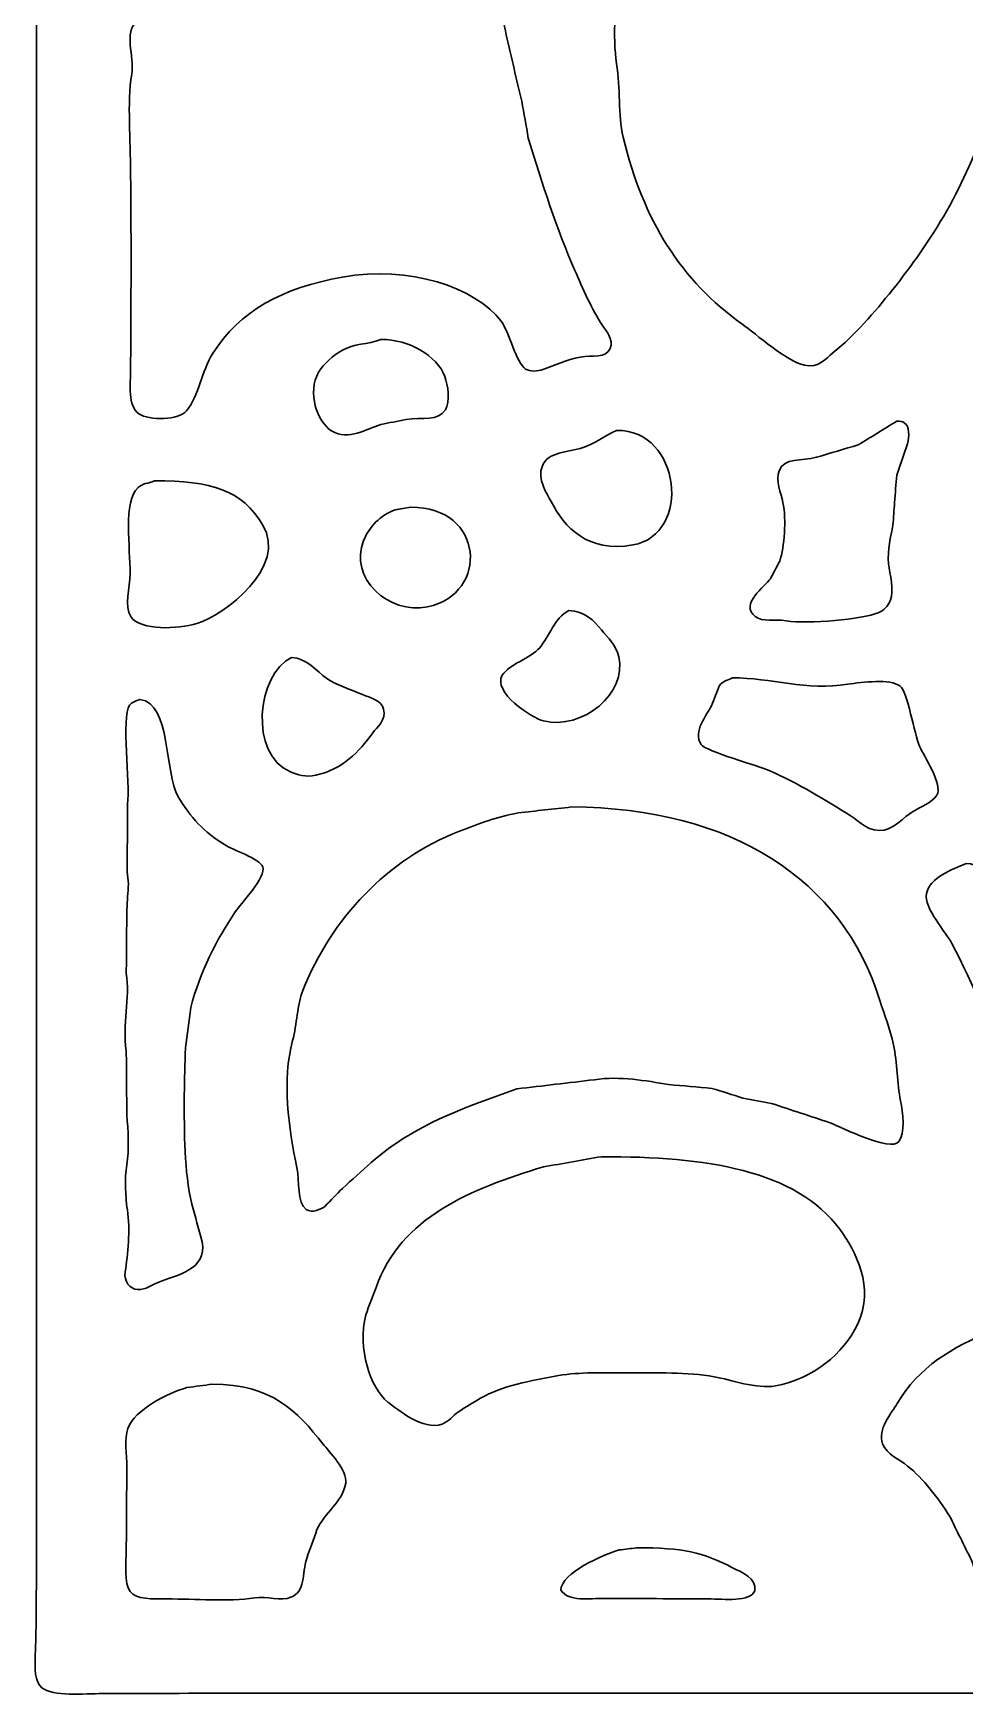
# Model space of a CAD drawing. Header units: centimetres. Extents: x 20.43 to 27, y 1.96 to 9.01.
# Drawn here: x 20.425 to 21.935, y 1.958 to 4.652 of the extents above; entities that cross this region are included whole.
import ezdxf

# ---------------------------------------------------------------- set-up
doc = ezdxf.new("R2010")
doc.units = ezdxf.units.CM
doc.header["$MEASUREMENT"] = 0
doc.layers.add('layer 1', color=7, linetype='Continuous')

msp = doc.modelspace()

# ---------------------------------------------------------------- linework, layer by layer
at = {"layer": 'layer 1', "color": 250, "lineweight": 30}
for points, knots in [([(26.9383, 9.00071), (26.96285, 9.00091), (26.98429, 9.00149), (26.99362, 8.98676), (26.99362, 8.98676), (27.00068, 8.97564), (26.99796, 8.95196), (26.99802, 8.93447), (26.99802, 8.93447), (26.99802, 8.8938), (26.99802, 8.85312), (26.99802, 8.81245), (26.99802, 8.81245), (26.99831, 8.65442), (26.9986, 8.49634), (26.99889, 8.33831), (26.99889, 8.33831), (26.9986, 8.29967), (26.99831, 8.26102), (26.99802, 8.22239), (26.99802, 8.22239), (26.99831, 7.52577), (26.9986, 6.82895), (26.99889, 6.13233), (26.99889, 6.13233), (26.99889, 6.03559), (26.99889, 5.93883), (26.99889, 5.84209), (26.99889, 5.84209), (26.99919, 5.80578), (26.99948, 5.76946), (26.99977, 5.73315), (26.99977, 5.73315), (26.99919, 5.67563), (26.9986, 5.61809), (26.99802, 5.56057), (26.99802, 5.56057), (26.99831, 4.67804), (26.9986, 3.79524), (26.99889, 2.91271), (26.99889, 2.91271), (26.99889, 2.68583), (26.99889, 2.45888), (26.99889, 2.232), (26.99889, 2.232), (26.9986, 2.16896), (26.99831, 2.1059), (26.99802, 2.04287), (26.99802, 2.04287), (26.99461, 2.02044), (27.00369, 1.9897), (26.99275, 1.97488), (26.99275, 1.97488), (26.98, 1.95762), (26.92531, 1.96339), (26.89615, 1.96355), (26.89615, 1.96355), (26.80893, 1.96355), (26.72169, 1.96355), (26.63447, 1.96355), (26.63447, 1.96355), (26.26862, 1.96355), (25.90266, 1.96355), (25.53681, 1.96355), (25.53681, 1.96355), (24.27682, 1.96355), (23.01645, 1.96355), (21.75646, 1.96355), (21.75646, 1.96355), (21.43276, 1.96355), (21.10895, 1.96355), (20.78525, 1.96355), (20.78525, 1.96355), (20.70301, 1.96326), (20.62074, 1.96297), (20.53849, 1.96268), (20.53849, 1.96268), (20.50747, 1.96268), (20.45733, 1.95778), (20.43927, 1.97227), (20.43927, 1.97227), (20.42783, 1.98144), (20.42778, 2.00413), (20.42873, 2.02544), (20.42873, 2.02544), (20.43046, 2.06453), (20.43048, 2.10839), (20.43048, 2.15007), (20.43048, 2.15007), (20.43048, 2.32611), (20.43048, 2.50221), (20.43048, 2.67825), (20.43048, 2.67825), (20.43048, 3.39781), (20.43048, 4.1176), (20.43048, 4.83716), (20.43048, 4.83716), (20.43048, 5.88353), (20.43048, 6.93022), (20.43048, 7.9766), (20.43048, 7.9766), (20.43048, 8.23108), (20.43048, 8.48563), (20.43048, 8.74011), (20.43048, 8.74011), (20.43048, 8.79937), (20.43048, 8.85865), (20.43048, 8.91791), (20.43048, 8.91791), (20.43065, 8.94706), (20.42548, 8.97961), (20.44366, 8.99286), (20.44366, 8.99286), (20.46495, 9.00839), (20.50851, 8.99439), (20.53937, 8.99897), (20.53937, 8.99897), (20.64737, 8.99897), (20.7554, 8.99897), (20.8634, 8.99897), (20.8634, 8.99897), (21.25325, 8.99897), (21.64322, 8.99897), (22.03307, 8.99897), (22.03307, 8.99897), (23.18887, 8.99897), (24.34501, 8.99897), (25.5008, 8.99897), (25.5008, 8.99897), (25.83885, 8.99897), (26.177, 8.99897), (26.51504, 8.99897), (26.51504, 8.99897), (26.65612, 8.99955), (26.79723, 9.00013), (26.9383, 9.00071)], [0, 0, 0, 0, 0.0285714, 0.0285714, 0.0285714, 0.0285714, 0.0571429, 0.0571429, 0.0571429, 0.0571429, 0.0857143, 0.0857143, 0.0857143, 0.0857143, 0.1142857, 0.1142857, 0.1142857, 0.1142857, 0.1428571, 0.1428571, 0.1428571, 0.1428571, 0.1714286, 0.1714286, 0.1714286, 0.1714286, 0.2, 0.2, 0.2, 0.2, 0.2285714, 0.2285714, 0.2285714, 0.2285714, 0.2571429, 0.2571429, 0.2571429, 0.2571429, 0.2857143, 0.2857143, 0.2857143, 0.2857143, 0.3142857, 0.3142857, 0.3142857, 0.3142857, 0.3428571, 0.3428571, 0.3428571, 0.3428571, 0.3714286, 0.3714286, 0.3714286, 0.3714286, 0.4, 0.4, 0.4, 0.4, 0.4285714, 0.4285714, 0.4285714, 0.4285714, 0.4571429, 0.4571429, 0.4571429, 0.4571429, 0.4857143, 0.4857143, 0.4857143, 0.4857143, 0.5142857, 0.5142857, 0.5142857, 0.5142857, 0.5428571, 0.5428571, 0.5428571, 0.5428571, 0.5714286, 0.5714286, 0.5714286, 0.5714286, 0.6, 0.6, 0.6, 0.6, 0.6285714, 0.6285714, 0.6285714, 0.6285714, 0.6571429, 0.6571429, 0.6571429, 0.6571429, 0.6857143, 0.6857143, 0.6857143, 0.6857143, 0.7142857, 0.7142857, 0.7142857, 0.7142857, 0.7428571, 0.7428571, 0.7428571, 0.7428571, 0.7714286, 0.7714286, 0.7714286, 0.7714286, 0.8, 0.8, 0.8, 0.8, 0.8285714, 0.8285714, 0.8285714, 0.8285714, 0.8571429, 0.8571429, 0.8571429, 0.8571429, 0.8857143, 0.8857143, 0.8857143, 0.8857143, 0.9142857, 0.9142857, 0.9142857, 0.9142857, 0.9428571, 0.9428571, 0.9428571, 0.9428571, 1, 1, 1, 1]), ([(21.82759, 5.11345), (21.78393, 5.08709), (21.79479, 5.06266), (21.78544, 5.0045), (21.78544, 5.0045), (21.78544, 4.99434), (21.78544, 4.98417), (21.78544, 4.974), (21.78544, 4.974), (21.76949, 4.87451), (21.79108, 4.69403), (21.69587, 4.67766), (21.69587, 4.67766), (21.67389, 4.67388), (21.65546, 4.68315), (21.64406, 4.69073), (21.64406, 4.69073), (21.57773, 4.73485), (21.59842, 4.86558), (21.6142, 4.95134), (21.6142, 4.95134), (21.61713, 4.97487), (21.62006, 4.9984), (21.62298, 5.02194), (21.62298, 5.02194), (21.62866, 5.05381), (21.62026, 5.09873), (21.59576, 5.10386), (21.59576, 5.10386), (21.57849, 5.10748), (21.56011, 5.09238), (21.55098, 5.08556), (21.55098, 5.08556), (21.46338, 5.0201), (21.41285, 4.92339), (21.3815, 4.80142), (21.3815, 4.80142), (21.37714, 4.78449), (21.37846, 4.76742), (21.37535, 4.74826), (21.37535, 4.74826), (21.36926, 4.71065), (21.36417, 4.6457), (21.37096, 4.60358), (21.37096, 4.60358), (21.3777, 4.56181), (21.37259, 4.5216), (21.3815, 4.48417), (21.3815, 4.48417), (21.41348, 4.34987), (21.47635, 4.251), (21.57381, 4.18173), (21.57381, 4.18173), (21.5985, 4.16418), (21.64523, 4.12161), (21.67567, 4.11462), (21.67567, 4.11462), (21.69882, 4.1093), (21.7109, 4.12633), (21.72134, 4.13466), (21.72134, 4.13466), (21.75761, 4.16365), (21.78889, 4.20048), (21.81793, 4.23664), (21.81793, 4.23664), (21.88153, 4.31583), (21.93806, 4.40672), (21.9716, 4.51555), (21.9716, 4.51555), (21.9757, 4.53908), (21.9798, 4.56261), (21.9839, 4.58614), (21.9839, 4.58614), (21.99731, 4.64411), (22.00681, 4.74137), (21.9918, 4.80927), (21.9918, 4.80927), (21.98536, 4.84471), (21.97892, 4.88016), (21.97248, 4.9156), (21.97248, 4.9156), (21.96633, 4.92867), (21.96019, 4.94175), (21.95404, 4.95482), (21.95404, 4.95482), (21.93302, 5.00336), (21.89205, 5.11399), (21.82759, 5.11345)], [0, 0, 0, 0, 0.0434783, 0.0434783, 0.0434783, 0.0434783, 0.0869565, 0.0869565, 0.0869565, 0.0869565, 0.1304348, 0.1304348, 0.1304348, 0.1304348, 0.173913, 0.173913, 0.173913, 0.173913, 0.2173913, 0.2173913, 0.2173913, 0.2173913, 0.2608696, 0.2608696, 0.2608696, 0.2608696, 0.3043478, 0.3043478, 0.3043478, 0.3043478, 0.3478261, 0.3478261, 0.3478261, 0.3478261, 0.3913043, 0.3913043, 0.3913043, 0.3913043, 0.4347826, 0.4347826, 0.4347826, 0.4347826, 0.4782609, 0.4782609, 0.4782609, 0.4782609, 0.5217391, 0.5217391, 0.5217391, 0.5217391, 0.5652174, 0.5652174, 0.5652174, 0.5652174, 0.6086957, 0.6086957, 0.6086957, 0.6086957, 0.6521739, 0.6521739, 0.6521739, 0.6521739, 0.6956522, 0.6956522, 0.6956522, 0.6956522, 0.7391304, 0.7391304, 0.7391304, 0.7391304, 0.7826087, 0.7826087, 0.7826087, 0.7826087, 0.826087, 0.826087, 0.826087, 0.826087, 0.8695652, 0.8695652, 0.8695652, 0.8695652, 0.9130435, 0.9130435, 0.9130435, 0.9130435, 1, 1, 1, 1]), ([(21.14265, 4.79881), (21.07415, 4.75943), (20.99787, 4.7309), (20.90994, 4.70904), (20.90994, 4.70904), (20.86913, 4.69889), (20.8201, 4.69849), (20.77998, 4.68986), (20.77998, 4.68986), (20.74057, 4.68138), (20.69388, 4.68605), (20.65177, 4.6794), (20.65177, 4.6794), (20.62919, 4.67584), (20.60724, 4.68127), (20.59294, 4.67069), (20.59294, 4.67069), (20.57174, 4.655), (20.58973, 4.61583), (20.58504, 4.58614), (20.58504, 4.58614), (20.57754, 4.53879), (20.58328, 4.47927), (20.58328, 4.42664), (20.58328, 4.42664), (20.58357, 4.38133), (20.58386, 4.336), (20.58416, 4.29068), (20.58416, 4.29068), (20.58386, 4.23083), (20.58357, 4.17097), (20.58328, 4.11113), (20.58328, 4.11113), (20.58328, 4.08139), (20.57823, 4.04943), (20.59645, 4.03618), (20.59645, 4.03618), (20.61316, 4.02402), (20.66216, 4.02635), (20.67373, 4.04053), (20.67373, 4.04053), (20.69379, 4.06515), (20.69907, 4.10606), (20.71588, 4.13292), (20.71588, 4.13292), (20.76006, 4.20354), (20.82919, 4.23968), (20.92663, 4.25756), (20.92663, 4.25756), (21.03374, 4.27721), (21.14257, 4.24061), (21.18392, 4.18609), (21.18392, 4.18609), (21.19719, 4.16859), (21.20758, 4.11906), (21.22344, 4.10852), (21.22344, 4.10852), (21.23051, 4.10381), (21.24326, 4.10471), (21.25154, 4.10765), (21.25154, 4.10765), (21.271, 4.11456), (21.28881, 4.12355), (21.31213, 4.12769), (21.31213, 4.12769), (21.33151, 4.13113), (21.35385, 4.12593), (21.36042, 4.14164), (21.36042, 4.14164), (21.36675, 4.15676), (21.35333, 4.17135), (21.34813, 4.17911), (21.34813, 4.17911), (21.3311, 4.20457), (21.31564, 4.23966), (21.30335, 4.26802), (21.30335, 4.26802), (21.27448, 4.3346), (21.24948, 4.41029), (21.22783, 4.48243), (21.22783, 4.48243), (21.22431, 4.50247), (21.2208, 4.52252), (21.21729, 4.54256), (21.21729, 4.54256), (21.20871, 4.57649), (21.2008, 4.61377), (21.19182, 4.64977), (21.19182, 4.64977), (21.18538, 4.68579), (21.17894, 4.72182), (21.1725, 4.75785), (21.1725, 4.75785), (21.17007, 4.76946), (21.17118, 4.78183), (21.16548, 4.79009), (21.16548, 4.79009), (21.16096, 4.79665), (21.15421, 4.79892), (21.14265, 4.79881)], [0, 0, 0, 0, 0.0384615, 0.0384615, 0.0384615, 0.0384615, 0.0769231, 0.0769231, 0.0769231, 0.0769231, 0.1153846, 0.1153846, 0.1153846, 0.1153846, 0.1538462, 0.1538462, 0.1538462, 0.1538462, 0.1923077, 0.1923077, 0.1923077, 0.1923077, 0.2307692, 0.2307692, 0.2307692, 0.2307692, 0.2692308, 0.2692308, 0.2692308, 0.2692308, 0.3076923, 0.3076923, 0.3076923, 0.3076923, 0.3461538, 0.3461538, 0.3461538, 0.3461538, 0.3846154, 0.3846154, 0.3846154, 0.3846154, 0.4230769, 0.4230769, 0.4230769, 0.4230769, 0.4615385, 0.4615385, 0.4615385, 0.4615385, 0.5, 0.5, 0.5, 0.5, 0.5384615, 0.5384615, 0.5384615, 0.5384615, 0.5769231, 0.5769231, 0.5769231, 0.5769231, 0.6153846, 0.6153846, 0.6153846, 0.6153846, 0.6538462, 0.6538462, 0.6538462, 0.6538462, 0.6923077, 0.6923077, 0.6923077, 0.6923077, 0.7307692, 0.7307692, 0.7307692, 0.7307692, 0.7692308, 0.7692308, 0.7692308, 0.7692308, 0.8076923, 0.8076923, 0.8076923, 0.8076923, 0.8461538, 0.8461538, 0.8461538, 0.8461538, 0.8846154, 0.8846154, 0.8846154, 0.8846154, 0.9230769, 0.9230769, 0.9230769, 0.9230769, 1, 1, 1, 1]), ([(20.98898, 4.15645), (20.96675, 4.14822), (20.94482, 4.14966), (20.92663, 4.13902), (20.92663, 4.13902), (20.91185, 4.13038), (20.89666, 4.11799), (20.88799, 4.10329), (20.88799, 4.10329), (20.86899, 4.07106), (20.88555, 4.02258), (20.90907, 4.00828), (20.90907, 4.00828), (20.93675, 3.99146), (20.96557, 4.01166), (20.98898, 4.01874), (20.98898, 4.01874), (21.00244, 4.02136), (21.01591, 4.02397), (21.02937, 4.02659), (21.02937, 4.02659), (21.05614, 4.03123), (21.08191, 4.02318), (21.09347, 4.04228), (21.09347, 4.04228), (21.10151, 4.05555), (21.09757, 4.08309), (21.09259, 4.09631), (21.09259, 4.09631), (21.07991, 4.13001), (21.03489, 4.15667), (20.98898, 4.15645)], [0, 0, 0, 0, 0.1111111, 0.1111111, 0.1111111, 0.1111111, 0.2222222, 0.2222222, 0.2222222, 0.2222222, 0.3333333, 0.3333333, 0.3333333, 0.3333333, 0.4444444, 0.4444444, 0.4444444, 0.4444444, 0.5555556, 0.5555556, 0.5555556, 0.5555556, 0.6666667, 0.6666667, 0.6666667, 0.6666667, 0.7777778, 0.7777778, 0.7777778, 0.7777778, 1, 1, 1, 1]), ([(21.82495, 4.02397), (21.80417, 4.01119), (21.78339, 3.99841), (21.76261, 3.98562), (21.76261, 3.98562), (21.74007, 3.97894), (21.71753, 3.97226), (21.69499, 3.96558), (21.69499, 3.96558), (21.67113, 3.95914), (21.64256, 3.96551), (21.6344, 3.94379), (21.6344, 3.94379), (21.62838, 3.92777), (21.63766, 3.90712), (21.64055, 3.89236), (21.64055, 3.89236), (21.64623, 3.86326), (21.64298, 3.82155), (21.63528, 3.79736), (21.63528, 3.79736), (21.6303, 3.78778), (21.62533, 3.77819), (21.62035, 3.7686), (21.62035, 3.7686), (21.61176, 3.75693), (21.56939, 3.72735), (21.59576, 3.70759), (21.59576, 3.70759), (21.60816, 3.6983), (21.62587, 3.70372), (21.64582, 3.70062), (21.64582, 3.70062), (21.68148, 3.69506), (21.77, 3.70325), (21.7951, 3.71369), (21.7951, 3.71369), (21.80333, 3.71712), (21.81109, 3.72455), (21.81442, 3.73286), (21.81442, 3.73286), (21.82144, 3.7504), (21.8133, 3.77639), (21.81178, 3.793), (21.81178, 3.793), (21.80961, 3.81674), (21.81528, 3.83667), (21.81881, 3.85576), (21.81881, 3.85576), (21.81969, 3.86796), (21.82056, 3.88016), (21.82144, 3.89236), (21.82144, 3.89236), (21.82261, 3.90718), (21.82378, 3.922), (21.82495, 3.93682), (21.82495, 3.93682), (21.83081, 3.95366), (21.83666, 3.97052), (21.84252, 3.98737), (21.84252, 3.98737), (21.84551, 3.99908), (21.84599, 4.01627), (21.83725, 4.02136), (21.83725, 4.02136), (21.83441, 4.02388), (21.83075, 4.02418), (21.82495, 4.02397)], [0, 0, 0, 0, 0.0555556, 0.0555556, 0.0555556, 0.0555556, 0.1111111, 0.1111111, 0.1111111, 0.1111111, 0.1666667, 0.1666667, 0.1666667, 0.1666667, 0.2222222, 0.2222222, 0.2222222, 0.2222222, 0.2777778, 0.2777778, 0.2777778, 0.2777778, 0.3333333, 0.3333333, 0.3333333, 0.3333333, 0.3888889, 0.3888889, 0.3888889, 0.3888889, 0.4444444, 0.4444444, 0.4444444, 0.4444444, 0.5, 0.5, 0.5, 0.5, 0.5555556, 0.5555556, 0.5555556, 0.5555556, 0.6111111, 0.6111111, 0.6111111, 0.6111111, 0.6666667, 0.6666667, 0.6666667, 0.6666667, 0.7222222, 0.7222222, 0.7222222, 0.7222222, 0.7777778, 0.7777778, 0.7777778, 0.7777778, 0.8333333, 0.8333333, 0.8333333, 0.8333333, 0.8888889, 0.8888889, 0.8888889, 0.8888889, 1, 1, 1, 1]), ([(21.37096, 4.00916), (21.35132, 4.00016), (21.33661, 3.98773), (21.31652, 3.98127), (21.31652, 3.98127), (21.29141, 3.97318), (21.26018, 3.97501), (21.25066, 3.95163), (21.25066, 3.95163), (21.24166, 3.92953), (21.25785, 3.90746), (21.26471, 3.89411), (21.26471, 3.89411), (21.28654, 3.85162), (21.3243, 3.81062), (21.39731, 3.82351), (21.39731, 3.82351), (21.4935, 3.84049), (21.47517, 4.01072), (21.37096, 4.00916)], [0, 0, 0, 0, 0.1666667, 0.1666667, 0.1666667, 0.1666667, 0.3333333, 0.3333333, 0.3333333, 0.3333333, 0.5, 0.5, 0.5, 0.5, 0.6666667, 0.6666667, 0.6666667, 0.6666667, 1, 1, 1, 1]), ([(20.62192, 3.92723), (20.61166, 3.92305), (20.60289, 3.92326), (20.59557, 3.91677), (20.59557, 3.91677), (20.57061, 3.89462), (20.58293, 3.8175), (20.5824, 3.77732), (20.5824, 3.77732), (20.58209, 3.75377), (20.57189, 3.72448), (20.58416, 3.70672), (20.58416, 3.70672), (20.59952, 3.68448), (20.66038, 3.68706), (20.69041, 3.69626), (20.69041, 3.69626), (20.73717, 3.71059), (20.83776, 3.788), (20.79754, 3.85576), (20.79754, 3.85576), (20.76376, 3.91268), (20.71436, 3.92784), (20.62192, 3.92723)], [0, 0, 0, 0, 0.1428571, 0.1428571, 0.1428571, 0.1428571, 0.2857143, 0.2857143, 0.2857143, 0.2857143, 0.4285714, 0.4285714, 0.4285714, 0.4285714, 0.5714286, 0.5714286, 0.5714286, 0.5714286, 0.7142857, 0.7142857, 0.7142857, 0.7142857, 1, 1, 1, 1]), ([(21.03727, 3.88452), (21.02878, 3.88307), (21.02029, 3.88161), (21.01181, 3.88016), (21.01181, 3.88016), (20.98857, 3.87271), (20.96963, 3.85236), (20.96087, 3.83048), (20.96087, 3.83048), (20.93665, 3.76996), (21.00132, 3.71016), (21.06449, 3.72328), (21.06449, 3.72328), (21.16549, 3.74424), (21.15627, 3.88621), (21.03727, 3.88452)], [0, 0, 0, 0, 0.2, 0.2, 0.2, 0.2, 0.4, 0.4, 0.4, 0.4, 0.6, 0.6, 0.6, 0.6, 1, 1, 1, 1]), ([(21.29369, 3.71718), (21.26948, 3.70453), (21.26293, 3.67676), (21.24627, 3.65704), (21.24627, 3.65704), (21.23199, 3.64013), (21.1961, 3.62989), (21.18568, 3.61259), (21.18568, 3.61259), (21.16942, 3.5856), (21.23244, 3.54343), (21.25241, 3.5385), (21.25241, 3.5385), (21.3157, 3.52288), (21.38852, 3.58379), (21.37447, 3.64222), (21.37447, 3.64222), (21.36978, 3.66173), (21.35709, 3.67252), (21.34637, 3.6858), (21.34637, 3.6858), (21.3347, 3.70026), (21.31913, 3.71685), (21.29369, 3.71718)], [0, 0, 0, 0, 0.1428571, 0.1428571, 0.1428571, 0.1428571, 0.2857143, 0.2857143, 0.2857143, 0.2857143, 0.4285714, 0.4285714, 0.4285714, 0.4285714, 0.5714286, 0.5714286, 0.5714286, 0.5714286, 0.7142857, 0.7142857, 0.7142857, 0.7142857, 1, 1, 1, 1]), ([(20.84408, 3.64135), (20.78779, 3.61358), (20.77476, 3.48448), (20.84233, 3.4557), (20.84233, 3.4557), (20.85225, 3.45147), (20.86812, 3.4469), (20.8836, 3.45047), (20.8836, 3.45047), (20.92837, 3.46081), (20.95251, 3.48765), (20.9758, 3.51933), (20.9758, 3.51933), (20.98209, 3.52788), (20.99794, 3.53986), (20.99337, 3.55768), (20.99337, 3.55768), (20.98983, 3.57144), (20.97146, 3.57585), (20.95912, 3.58121), (20.95912, 3.58121), (20.94077, 3.58919), (20.91708, 3.59626), (20.90116, 3.60736), (20.90116, 3.60736), (20.88476, 3.61879), (20.86885, 3.63958), (20.84408, 3.64135)], [0, 0, 0, 0, 0.125, 0.125, 0.125, 0.125, 0.25, 0.25, 0.25, 0.25, 0.375, 0.375, 0.375, 0.375, 0.5, 0.5, 0.5, 0.5, 0.625, 0.625, 0.625, 0.625, 0.75, 0.75, 0.75, 0.75, 1, 1, 1, 1]), ([(21.55888, 3.60823), (21.55046, 3.60413), (21.54302, 3.60303), (21.53781, 3.59603), (21.53781, 3.59603), (21.53342, 3.58499), (21.52902, 3.57394), (21.52463, 3.56291), (21.52463, 3.56291), (21.51852, 3.54886), (21.49314, 3.52178), (21.50795, 3.50015), (21.50795, 3.50015), (21.51508, 3.48974), (21.60104, 3.46544), (21.61947, 3.45744), (21.61947, 3.45744), (21.66479, 3.4378), (21.71003, 3.40977), (21.75119, 3.38423), (21.75119, 3.38423), (21.76373, 3.37645), (21.78171, 3.35641), (21.80476, 3.36157), (21.80476, 3.36157), (21.8224, 3.36552), (21.83619, 3.38234), (21.85042, 3.3912), (21.85042, 3.3912), (21.86307, 3.39909), (21.88207, 3.40574), (21.88994, 3.41822), (21.88994, 3.41822), (21.90032, 3.43471), (21.86827, 3.4827), (21.86184, 3.49754), (21.86184, 3.49754), (21.85361, 3.51649), (21.84228, 3.58634), (21.83022, 3.59515), (21.83022, 3.59515), (21.81445, 3.60669), (21.76944, 3.60155), (21.74592, 3.59777), (21.74592, 3.59777), (21.67951, 3.5871), (21.62024, 3.60836), (21.55888, 3.60823)], [0, 0, 0, 0, 0.0769231, 0.0769231, 0.0769231, 0.0769231, 0.1538462, 0.1538462, 0.1538462, 0.1538462, 0.2307692, 0.2307692, 0.2307692, 0.2307692, 0.3076923, 0.3076923, 0.3076923, 0.3076923, 0.3846154, 0.3846154, 0.3846154, 0.3846154, 0.4615385, 0.4615385, 0.4615385, 0.4615385, 0.5384615, 0.5384615, 0.5384615, 0.5384615, 0.6153846, 0.6153846, 0.6153846, 0.6153846, 0.6923077, 0.6923077, 0.6923077, 0.6923077, 0.7692308, 0.7692308, 0.7692308, 0.7692308, 0.8461538, 0.8461538, 0.8461538, 0.8461538, 1, 1, 1, 1]), ([(20.59821, 3.57337), (20.5914, 3.57027), (20.58543, 3.56949), (20.58152, 3.56378), (20.58152, 3.56378), (20.56748, 3.54326), (20.58354, 3.43828), (20.57801, 3.40341), (20.57801, 3.40341), (20.57801, 3.38743), (20.57801, 3.37145), (20.57801, 3.35547), (20.57801, 3.35547), (20.57845, 3.32692), (20.57562, 3.30013), (20.57977, 3.27441), (20.57977, 3.27441), (20.57889, 3.26076), (20.57801, 3.2471), (20.57713, 3.23345), (20.57713, 3.23345), (20.57684, 3.19888), (20.57655, 3.1643), (20.57625, 3.12973), (20.57625, 3.12973), (20.58267, 3.08938), (20.56954, 3.04631), (20.57625, 3.00422), (20.57625, 3.00422), (20.57655, 2.96965), (20.57684, 2.93507), (20.57713, 2.9005), (20.57713, 2.9005), (20.57932, 2.87544), (20.58111, 2.84387), (20.57713, 2.81945), (20.57713, 2.81945), (20.57348, 2.79703), (20.57461, 2.76742), (20.57801, 2.74623), (20.57801, 2.74623), (20.58321, 2.71388), (20.57869, 2.67377), (20.5745, 2.646), (20.5745, 2.646), (20.57212, 2.63023), (20.58172, 2.61822), (20.59469, 2.61724), (20.59469, 2.61724), (20.60744, 2.61628), (20.61952, 2.6257), (20.62894, 2.62944), (20.62894, 2.62944), (20.65692, 2.64056), (20.70799, 2.64887), (20.69919, 2.69481), (20.69919, 2.69481), (20.69363, 2.71515), (20.68807, 2.73549), (20.68251, 2.75582), (20.68251, 2.75582), (20.66982, 2.8098), (20.67022, 2.86847), (20.67021, 2.93275), (20.67021, 2.93275), (20.6708, 2.95803), (20.67139, 2.98331), (20.67197, 3.00858), (20.67197, 3.00858), (20.6749, 3.03037), (20.67783, 3.05216), (20.68075, 3.07395), (20.68075, 3.07395), (20.6959, 3.13274), (20.72286, 3.18453), (20.75276, 3.22909), (20.75276, 3.22909), (20.76105, 3.24145), (20.804, 3.28588), (20.79754, 3.3023), (20.79754, 3.3023), (20.79268, 3.31467), (20.74834, 3.33008), (20.7352, 3.33804), (20.7352, 3.33804), (20.70286, 3.35762), (20.67985, 3.38291), (20.66055, 3.41561), (20.66055, 3.41561), (20.6372, 3.45518), (20.64988, 3.56635), (20.59821, 3.57337)], [0, 0, 0, 0, 0.0416667, 0.0416667, 0.0416667, 0.0416667, 0.0833333, 0.0833333, 0.0833333, 0.0833333, 0.125, 0.125, 0.125, 0.125, 0.1666667, 0.1666667, 0.1666667, 0.1666667, 0.2083333, 0.2083333, 0.2083333, 0.2083333, 0.25, 0.25, 0.25, 0.25, 0.2916667, 0.2916667, 0.2916667, 0.2916667, 0.3333333, 0.3333333, 0.3333333, 0.3333333, 0.375, 0.375, 0.375, 0.375, 0.4166667, 0.4166667, 0.4166667, 0.4166667, 0.4583333, 0.4583333, 0.4583333, 0.4583333, 0.5, 0.5, 0.5, 0.5, 0.5416667, 0.5416667, 0.5416667, 0.5416667, 0.5833333, 0.5833333, 0.5833333, 0.5833333, 0.625, 0.625, 0.625, 0.625, 0.6666667, 0.6666667, 0.6666667, 0.6666667, 0.7083333, 0.7083333, 0.7083333, 0.7083333, 0.75, 0.75, 0.75, 0.75, 0.7916667, 0.7916667, 0.7916667, 0.7916667, 0.8333333, 0.8333333, 0.8333333, 0.8333333, 0.875, 0.875, 0.875, 0.875, 0.9166667, 0.9166667, 0.9166667, 0.9166667, 1, 1, 1, 1]), ([(21.29808, 3.39905), (21.2691, 3.39585), (21.24012, 3.39266), (21.21114, 3.38946), (21.21114, 3.38946), (21.17647, 3.38276), (21.14762, 3.37205), (21.1163, 3.35983), (21.1163, 3.35983), (20.99931, 3.31418), (20.90837, 3.2184), (20.86252, 3.10184), (20.86252, 3.10184), (20.85314, 3.07797), (20.8531, 3.04752), (20.84584, 3.02078), (20.84584, 3.02078), (20.82837, 2.95638), (20.83915, 2.87867), (20.85287, 2.81422), (20.85287, 2.81422), (20.85735, 2.79316), (20.85239, 2.75741), (20.86779, 2.74711), (20.86779, 2.74711), (20.87788, 2.74036), (20.89201, 2.74742), (20.89853, 2.75233), (20.89853, 2.75233), (20.90789, 2.76192), (20.91726, 2.77151), (20.92663, 2.7811), (20.92663, 2.7811), (20.94214, 2.79504), (20.95766, 2.80899), (20.97317, 2.82293), (20.97317, 2.82293), (21.02503, 2.86857), (21.08922, 2.89984), (21.16197, 2.92491), (21.16197, 2.92491), (21.17777, 2.93072), (21.19358, 2.93653), (21.20939, 2.94234), (21.20939, 2.94234), (21.25124, 2.94728), (21.29311, 2.95222), (21.33496, 2.95716), (21.33496, 2.95716), (21.37733, 2.96351), (21.41806, 2.95548), (21.45526, 2.94931), (21.45526, 2.94931), (21.47868, 2.94728), (21.5021, 2.94524), (21.52551, 2.94321), (21.52551, 2.94321), (21.5422, 2.93798), (21.55888, 2.93275), (21.57557, 2.92752), (21.57557, 2.92752), (21.59108, 2.92462), (21.60659, 2.92171), (21.62211, 2.91881), (21.62211, 2.91881), (21.65372, 2.90835), (21.68533, 2.89789), (21.71694, 2.88743), (21.71694, 2.88743), (21.73574, 2.8799), (21.8145, 2.83959), (21.82847, 2.85692), (21.82847, 2.85692), (21.83908, 2.87009), (21.83476, 2.90473), (21.8311, 2.92316), (21.8311, 2.92316), (21.82558, 2.95101), (21.82599, 2.98452), (21.81969, 3.01381), (21.81969, 3.01381), (21.81405, 3.04001), (21.80474, 3.06233), (21.79773, 3.08528), (21.79773, 3.08528), (21.73777, 3.28179), (21.55624, 3.39791), (21.29808, 3.39905)], [0, 0, 0, 0, 0.0434783, 0.0434783, 0.0434783, 0.0434783, 0.0869565, 0.0869565, 0.0869565, 0.0869565, 0.1304348, 0.1304348, 0.1304348, 0.1304348, 0.173913, 0.173913, 0.173913, 0.173913, 0.2173913, 0.2173913, 0.2173913, 0.2173913, 0.2608696, 0.2608696, 0.2608696, 0.2608696, 0.3043478, 0.3043478, 0.3043478, 0.3043478, 0.3478261, 0.3478261, 0.3478261, 0.3478261, 0.3913043, 0.3913043, 0.3913043, 0.3913043, 0.4347826, 0.4347826, 0.4347826, 0.4347826, 0.4782609, 0.4782609, 0.4782609, 0.4782609, 0.5217391, 0.5217391, 0.5217391, 0.5217391, 0.5652174, 0.5652174, 0.5652174, 0.5652174, 0.6086957, 0.6086957, 0.6086957, 0.6086957, 0.6521739, 0.6521739, 0.6521739, 0.6521739, 0.6956522, 0.6956522, 0.6956522, 0.6956522, 0.7391304, 0.7391304, 0.7391304, 0.7391304, 0.7826087, 0.7826087, 0.7826087, 0.7826087, 0.826087, 0.826087, 0.826087, 0.826087, 0.8695652, 0.8695652, 0.8695652, 0.8695652, 0.9130435, 0.9130435, 0.9130435, 0.9130435, 1, 1, 1, 1]), ([(21.93736, 3.30753), (21.91419, 3.29715), (21.87888, 3.28564), (21.87325, 3.25872), (21.87325, 3.25872), (21.86836, 3.23534), (21.90546, 3.19526), (21.91452, 3.17767), (21.91452, 3.17767), (21.94838, 3.11197), (21.98161, 3.04104), (21.9997, 2.9589), (21.9997, 2.9589), (22.00614, 2.91445), (22.01258, 2.86999), (22.01902, 2.82555), (22.01902, 2.82555), (22.02248, 2.80448), (22.01224, 2.77899), (22.02605, 2.76802), (22.02605, 2.76802), (22.0446, 2.75329), (22.07698, 2.78292), (22.09015, 2.79068), (22.09015, 2.79068), (22.13163, 2.81513), (22.17522, 2.8379), (22.22187, 2.8578), (22.22187, 2.8578), (22.24304, 2.86682), (22.26875, 2.87265), (22.28861, 2.88133), (22.28861, 2.88133), (22.306, 2.88893), (22.32536, 2.89085), (22.34569, 2.89702), (22.34569, 2.89702), (22.3649, 2.90284), (22.38279, 2.91083), (22.40452, 2.91532), (22.40452, 2.91532), (22.42356, 2.91926), (22.45406, 2.91582), (22.4616, 2.93101), (22.4616, 2.93101), (22.46876, 2.94526), (22.4488, 2.95444), (22.44052, 2.95977), (22.44052, 2.95977), (22.42828, 2.96766), (22.41433, 2.971), (22.39925, 2.9772), (22.39925, 2.9772), (22.37789, 2.9894), (22.35651, 3.00161), (22.33515, 3.01381), (22.33515, 3.01381), (22.28453, 3.04521), (22.23396, 3.0753), (22.18674, 3.10968), (22.18674, 3.10968), (22.13991, 3.14803), (22.09307, 3.18639), (22.04624, 3.22473), (22.04624, 3.22473), (22.02036, 3.24476), (21.97402, 3.30748), (21.93736, 3.30753)], [0, 0, 0, 0, 0.0555556, 0.0555556, 0.0555556, 0.0555556, 0.1111111, 0.1111111, 0.1111111, 0.1111111, 0.1666667, 0.1666667, 0.1666667, 0.1666667, 0.2222222, 0.2222222, 0.2222222, 0.2222222, 0.2777778, 0.2777778, 0.2777778, 0.2777778, 0.3333333, 0.3333333, 0.3333333, 0.3333333, 0.3888889, 0.3888889, 0.3888889, 0.3888889, 0.4444444, 0.4444444, 0.4444444, 0.4444444, 0.5, 0.5, 0.5, 0.5, 0.5555556, 0.5555556, 0.5555556, 0.5555556, 0.6111111, 0.6111111, 0.6111111, 0.6111111, 0.6666667, 0.6666667, 0.6666667, 0.6666667, 0.7222222, 0.7222222, 0.7222222, 0.7222222, 0.7777778, 0.7777778, 0.7777778, 0.7777778, 0.8333333, 0.8333333, 0.8333333, 0.8333333, 0.8888889, 0.8888889, 0.8888889, 0.8888889, 1, 1, 1, 1]), ([(21.34637, 2.83252), (21.31506, 2.827), (21.28373, 2.82148), (21.25241, 2.81596), (21.25241, 2.81596), (21.1345, 2.78088), (21.02065, 2.73372), (20.98107, 2.62073), (20.98107, 2.62073), (20.97551, 2.60591), (20.96995, 2.59109), (20.96439, 2.57628), (20.96439, 2.57628), (20.9512, 2.52101), (20.971, 2.45812), (21.00039, 2.43508), (21.00039, 2.43508), (21.01622, 2.42267), (21.05767, 2.38816), (21.0882, 2.39934), (21.0882, 2.39934), (21.09898, 2.40329), (21.10598, 2.41313), (21.11455, 2.41939), (21.11455, 2.41939), (21.12655, 2.42665), (21.13855, 2.43392), (21.15055, 2.44118), (21.15055, 2.44118), (21.18465, 2.46105), (21.2321, 2.46985), (21.277, 2.47779), (21.277, 2.47779), (21.31141, 2.48387), (21.34911, 2.48214), (21.38765, 2.48214), (21.38765, 2.48214), (21.43696, 2.48215), (21.48506, 2.48376), (21.52902, 2.47604), (21.52902, 2.47604), (21.5562, 2.47127), (21.59761, 2.45565), (21.62825, 2.46123), (21.62825, 2.46123), (21.68879, 2.47224), (21.73901, 2.51312), (21.76173, 2.56146), (21.76173, 2.56146), (21.78944, 2.62041), (21.75851, 2.68004), (21.73275, 2.71486), (21.73275, 2.71486), (21.66133, 2.81137), (21.51533, 2.83274), (21.34637, 2.83252)], [0, 0, 0, 0, 0.0666667, 0.0666667, 0.0666667, 0.0666667, 0.1333333, 0.1333333, 0.1333333, 0.1333333, 0.2, 0.2, 0.2, 0.2, 0.2666667, 0.2666667, 0.2666667, 0.2666667, 0.3333333, 0.3333333, 0.3333333, 0.3333333, 0.4, 0.4, 0.4, 0.4, 0.4666667, 0.4666667, 0.4666667, 0.4666667, 0.5333333, 0.5333333, 0.5333333, 0.5333333, 0.6, 0.6, 0.6, 0.6, 0.6666667, 0.6666667, 0.6666667, 0.6666667, 0.7333333, 0.7333333, 0.7333333, 0.7333333, 0.8, 0.8, 0.8, 0.8, 0.8666667, 0.8666667, 0.8666667, 0.8666667, 1, 1, 1, 1]), ([(22.01024, 2.5571), (22.00058, 2.55507), (21.99092, 2.55303), (21.98126, 2.551), (21.98126, 2.551), (21.91263, 2.52328), (21.86151, 2.4925), (21.82583, 2.43246), (21.82583, 2.43246), (21.81719, 2.41793), (21.79258, 2.39084), (21.80212, 2.3671), (21.80212, 2.3671), (21.80869, 2.35076), (21.82947, 2.34168), (21.84252, 2.33136), (21.84252, 2.33136), (21.86765, 2.31149), (21.8929, 2.27844), (21.91013, 2.25117), (21.91013, 2.25117), (21.92213, 2.22706), (21.93414, 2.20294), (21.94614, 2.17883), (21.94614, 2.17883), (21.95227, 2.16321), (21.9535, 2.14423), (21.96282, 2.13177), (21.96282, 2.13177), (21.96854, 2.12412), (21.97969, 2.11902), (21.99092, 2.11695), (21.99092, 2.11695), (22.10565, 2.11637), (22.22042, 2.11579), (22.33515, 2.11521), (22.33515, 2.11521), (22.37061, 2.1152), (22.43386, 2.10715), (22.45018, 2.12741), (22.45018, 2.12741), (22.45891, 2.13824), (22.46163, 2.16962), (22.45809, 2.19104), (22.45809, 2.19104), (22.44916, 2.24498), (22.44709, 2.28878), (22.42735, 2.32962), (22.42735, 2.32962), (22.41266, 2.36001), (22.40149, 2.38844), (22.38257, 2.41416), (22.38257, 2.41416), (22.31337, 2.50819), (22.17548, 2.55739), (22.01024, 2.5571)], [0, 0, 0, 0, 0.0666667, 0.0666667, 0.0666667, 0.0666667, 0.1333333, 0.1333333, 0.1333333, 0.1333333, 0.2, 0.2, 0.2, 0.2, 0.2666667, 0.2666667, 0.2666667, 0.2666667, 0.3333333, 0.3333333, 0.3333333, 0.3333333, 0.4, 0.4, 0.4, 0.4, 0.4666667, 0.4666667, 0.4666667, 0.4666667, 0.5333333, 0.5333333, 0.5333333, 0.5333333, 0.6, 0.6, 0.6, 0.6, 0.6666667, 0.6666667, 0.6666667, 0.6666667, 0.7333333, 0.7333333, 0.7333333, 0.7333333, 0.8, 0.8, 0.8, 0.8, 0.8666667, 0.8666667, 0.8666667, 0.8666667, 1, 1, 1, 1]), ([(20.71588, 2.46384), (20.70212, 2.4621), (20.68836, 2.46035), (20.6746, 2.45861), (20.6746, 2.45861), (20.64179, 2.44886), (20.59044, 2.42296), (20.57889, 2.39237), (20.57889, 2.39237), (20.57263, 2.3758), (20.57713, 2.34966), (20.57713, 2.32875), (20.57713, 2.32875), (20.57684, 2.28459), (20.57655, 2.24042), (20.57625, 2.19627), (20.57625, 2.19627), (20.57589, 2.17417), (20.5725, 2.1411), (20.5824, 2.12828), (20.5824, 2.12828), (20.59274, 2.1149), (20.6182, 2.11608), (20.64211, 2.11608), (20.64211, 2.11608), (20.6886, 2.11608), (20.7406, 2.11126), (20.78437, 2.11782), (20.78437, 2.11782), (20.804, 2.12077), (20.82687, 2.11232), (20.84321, 2.11869), (20.84321, 2.11869), (20.86635, 2.12772), (20.86123, 2.15677), (20.86867, 2.18145), (20.86867, 2.18145), (20.87423, 2.19714), (20.8798, 2.21283), (20.88536, 2.22851), (20.88536, 2.22851), (20.89689, 2.25518), (20.92726, 2.27315), (20.9319, 2.30347), (20.9319, 2.30347), (20.93519, 2.32499), (20.90466, 2.35473), (20.89502, 2.3671), (20.89502, 2.3671), (20.85376, 2.42), (20.81162, 2.46412), (20.71588, 2.46384)], [0, 0, 0, 0, 0.0714286, 0.0714286, 0.0714286, 0.0714286, 0.1428571, 0.1428571, 0.1428571, 0.1428571, 0.2142857, 0.2142857, 0.2142857, 0.2142857, 0.2857143, 0.2857143, 0.2857143, 0.2857143, 0.3571429, 0.3571429, 0.3571429, 0.3571429, 0.4285714, 0.4285714, 0.4285714, 0.4285714, 0.5, 0.5, 0.5, 0.5, 0.5714286, 0.5714286, 0.5714286, 0.5714286, 0.6428571, 0.6428571, 0.6428571, 0.6428571, 0.7142857, 0.7142857, 0.7142857, 0.7142857, 0.7857143, 0.7857143, 0.7857143, 0.7857143, 0.8571429, 0.8571429, 0.8571429, 0.8571429, 1, 1, 1, 1]), ([(21.40345, 2.19888), (21.39409, 2.19772), (21.38472, 2.19656), (21.37535, 2.19539), (21.37535, 2.19539), (21.3503, 2.1884), (21.28065, 2.15816), (21.28051, 2.13003), (21.28051, 2.13003), (21.29399, 2.11122), (21.32421, 2.11693), (21.35428, 2.11695), (21.35428, 2.11695), (21.40752, 2.11698), (21.46318, 2.11608), (21.51937, 2.11608), (21.51937, 2.11608), (21.54572, 2.11608), (21.58683, 2.11056), (21.59488, 2.12915), (21.59488, 2.12915), (21.5997, 2.14897), (21.57143, 2.1602), (21.55888, 2.16663), (21.55888, 2.16663), (21.51018, 2.19156), (21.47907, 2.1991), (21.40345, 2.19888)], [0, 0, 0, 0, 0.125, 0.125, 0.125, 0.125, 0.25, 0.25, 0.25, 0.25, 0.375, 0.375, 0.375, 0.375, 0.5, 0.5, 0.5, 0.5, 0.625, 0.625, 0.625, 0.625, 0.75, 0.75, 0.75, 0.75, 1, 1, 1, 1])]:
    msp.add_open_spline(points, degree=3, knots=knots, dxfattribs=at)

doc.saveas('drawing.dxf')
